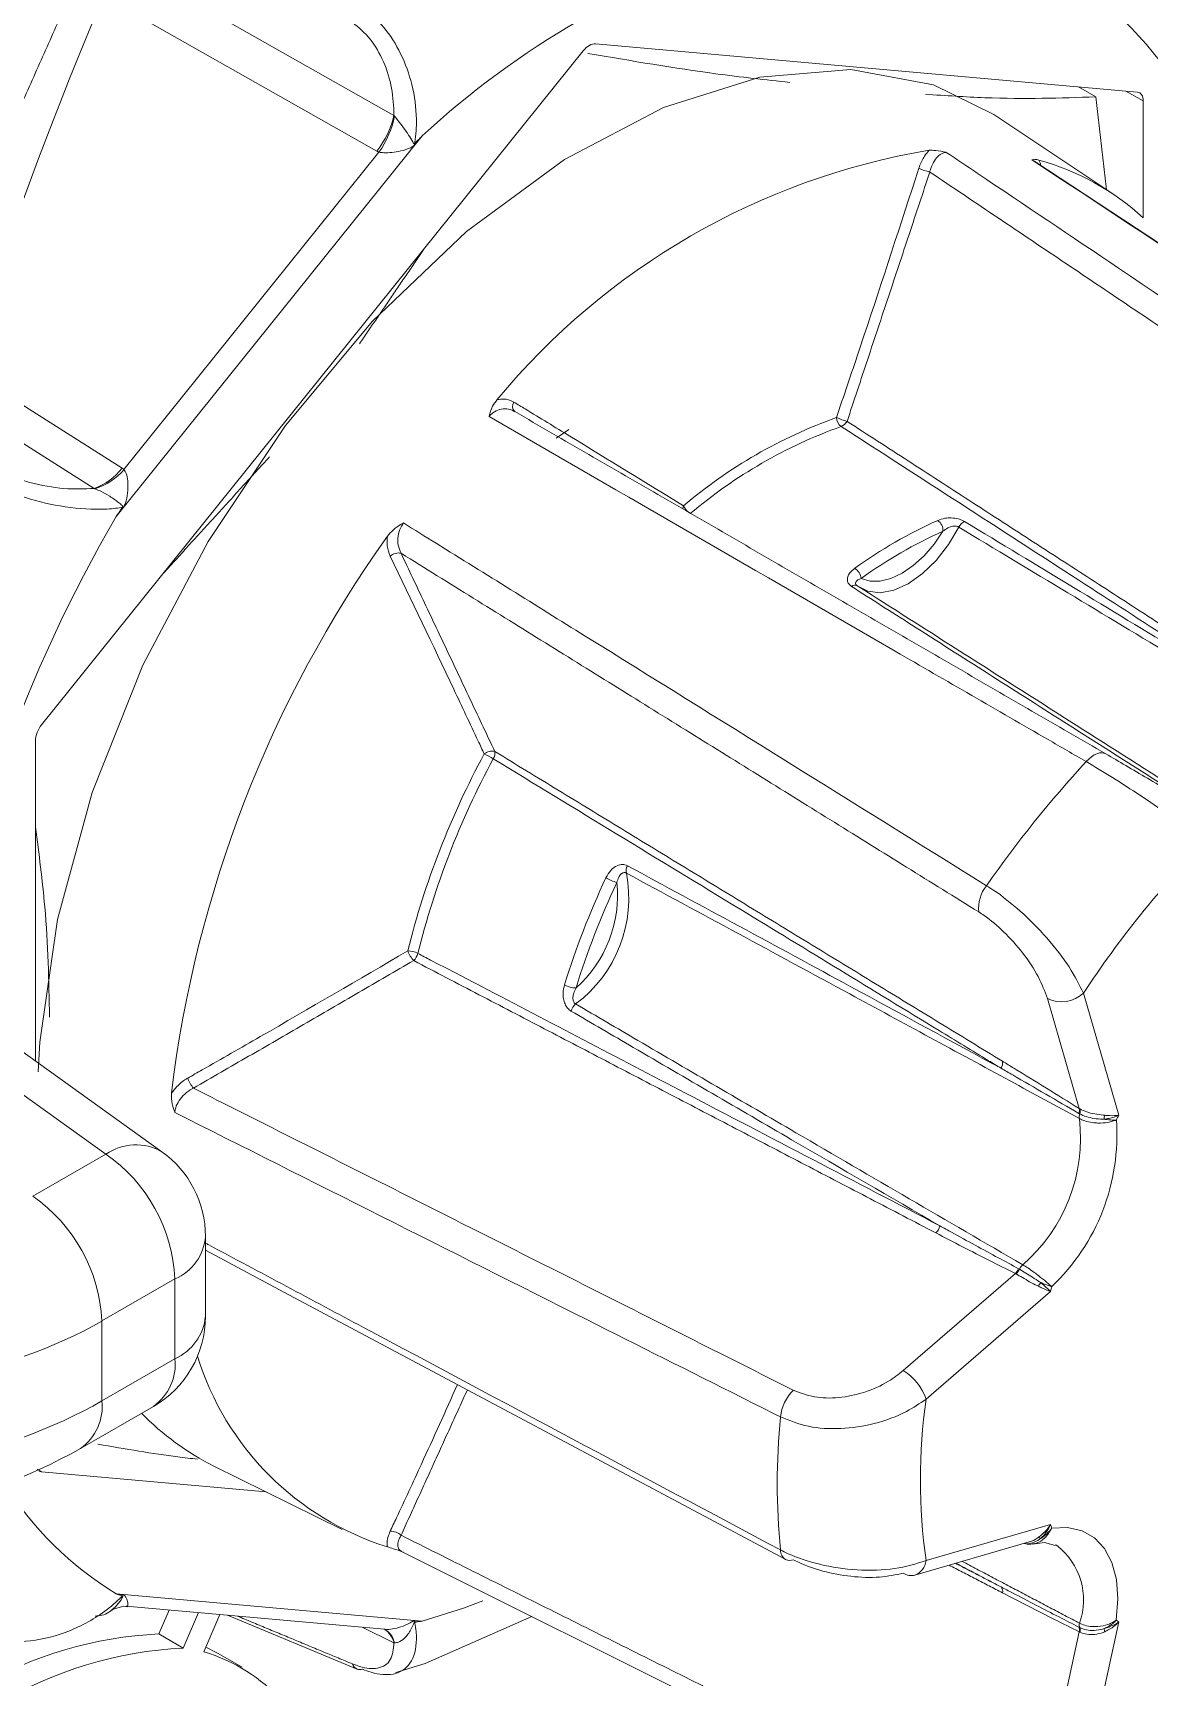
# Model space of a CAD drawing. Extents: x 2 to 136, y 1 to 99.
# Drawn here: x 106.518 to 107.161, y 7.769 to 8.716 of the extents above; entities that cross this region are included whole.
import ezdxf

# ---------------------------------------------------------------- set-up
doc = ezdxf.new("R2010")
doc.units = 0
doc.header["$MEASUREMENT"] = 0
doc.linetypes.add('SLD-Solid', pattern=[0])
doc.layers.add('OBJECT', color=7, linetype='CONTINUOUS')

msp = doc.modelspace()

# ---------------------------------------------------------------- linework, layer by layer
at = {"layer": 'OBJECT', "linetype": 'SLD-Solid', "lineweight": 15}
for p, q in [((106.5682, 8.75807), (106.72587, 8.66887)), ((106.716, 8.64832), (106.55922, 8.73702)), ((107.15436, 8.68229), (106.84207, 8.71021)), ((106.835, 8.70613), (106.52271, 8.31765)), ((107.13048, 8.67959), (107.12057, 8.68531)), ((107.1579, 8.67726), (107.14791, 8.68287)), ((107.1579, 8.60993), (107.1579, 8.67726)), ((107.14034, 8.6236), (107.0717, 8.66934)), ((106.74211, 8.65708), (106.56573, 8.43766)), ((106.57019, 8.46483), (106.71719, 8.64769)), ((106.4781, 8.52319), (106.56909, 8.46557)), ((106.55302, 8.45385), (106.47185, 8.50525)), ((106.82663, 8.48788), (106.81933, 8.48294)), ((106.51918, 8.30854), (106.51918, 8.12377)), ((107.121, 8.09646), (107.10263, 8.15983)), ((107.12344, 8.16297), (107.14382, 8.09263)), ((106.45651, 8.1441), (106.55974, 8.07022)), ((106.59207, 8.0716), (106.48836, 8.14582)), ((106.55974, 8.07022), (106.51765, 8.04592)), ((106.61715, 7.97677), (106.61715, 8.02281)), ((107.01946, 7.94545), (107.08412, 8.00139)), ((106.55749, 7.97402), (106.59957, 7.99832)), ((106.59957, 7.99832), (106.59957, 7.95228)), ((107.1044, 7.99102), (107.03263, 7.92892)), ((106.55749, 7.97402), (106.55749, 7.92799)), ((106.59957, 7.95228), (106.55749, 7.92799)), ((106.54506, 7.90051), (106.58715, 7.92481)), ((106.52008, 7.88866), (106.52271, 7.8871)), ((106.52271, 7.8871), (106.65217, 7.87552)), ((106.62205, 7.89043), (106.69598, 7.85385)), ((107.03263, 7.83589), (107.1044, 7.85666)), ((106.73025, 7.8412), (107.06656, 7.6734)), ((107.02619, 7.8276), (107.09208, 7.84667)), ((107.10784, 7.84473), (107.10713, 7.84509)), ((106.56573, 7.81676), (106.74211, 7.80099)), ((106.57151, 7.80965), (106.7204, 7.79634)), ((106.59026, 7.79364), (106.59617, 7.80744)), ((106.6044, 7.78547), (106.61316, 7.80593)), ((106.61621, 7.78332), (106.62543, 7.80483)), ((106.62988, 7.80443), (106.70456, 7.77337)), ((107.14382, 7.80056), (107.12344, 7.70669)), ((106.6044, 7.78547), (106.59026, 7.79364)), ((106.72587, 7.78849), (106.70746, 7.79749)), ((106.72036, 7.79631), (106.72105, 7.79593)), ((107.10263, 7.7103), (107.121, 7.79488)), ((106.62411, 7.78262), (106.6174, 7.7861)), ((106.63826, 7.77446), (106.62411, 7.78262))]:
    msp.add_line(p, q, dxfattribs=at)
at = {"layer": 'OBJECT', "linetype": 'SLD-Solid', "lineweight": 15, "flags": 128}
for points in [[(107.0717, 8.66934), (107.03693, 8.6865), (106.98932, 8.69531), (106.93686, 8.69092), (106.88125, 8.67347), (106.82426, 8.64353), (106.76773, 8.60205), (106.71348, 8.55037), (106.66324, 8.49016), (106.61864, 8.42334), (106.58111, 8.35206), (106.55185, 8.27862), (106.53181, 8.20538), (106.52162, 8.13468), (106.52066, 8.11765)], [(107.4215, 8.42783), (107.32787, 8.48947), (107.09545, 8.64236)], [(107.05152, 8.43157), (107.0455, 8.42148), (107.03839, 8.4124), (107.03052, 8.40477), (107.02226, 8.39896), (107.014, 8.39523), (107.00613, 8.39377), (106.99902, 8.39464), (106.99301, 8.3978)], [(106.99531, 8.40205), (107.00044, 8.40049), (107.00621, 8.40047), (107.01242, 8.40199), (107.01885, 8.40501), (107.02528, 8.40942), (107.03148, 8.41506), (107.03725, 8.42174), (107.04238, 8.42922)], [(107.125, 8.29643), (107.12648, 8.29794), (107.12802, 8.29923), (107.12956, 8.30025), (107.13109, 8.30099), (107.13256, 8.30143), (107.13394, 8.30157), (107.1352, 8.30139), (107.13632, 8.3009)], [(106.61715, 8.01481), (106.66523, 7.98918), (106.95173, 7.83661)], [(107.10509, 7.85464), (107.11428, 7.85505), (107.12259, 7.85317), (107.12975, 7.84907), (107.13556, 7.84285), (107.13983, 7.83473), (107.14243, 7.82494), (107.14328, 7.81379), (107.14235, 7.80162)], [(107.08913, 7.84582), (107.09197, 7.84524), (107.09518, 7.84577)], [(107.09415, 7.84537), (107.10103, 7.84629), (107.1071, 7.84457)], [(106.56322, 7.80756), (106.56526, 7.80918), (106.5685, 7.81329), (106.56903, 7.81422), (106.56932, 7.81482), (106.56946, 7.81519), (106.5695, 7.81531), (106.5695, 7.81543), (106.56949, 7.81548), (106.56946, 7.81551), (106.56941, 7.81552), (106.56931, 7.81549), (106.56928, 7.81548), (106.56928, 7.81548)], [(106.56338, 7.80736), (106.56394, 7.80786), (106.57001, 7.80969), (106.57245, 7.80934)], [(106.74211, 7.80099), (106.76588, 7.80849), (106.77713, 7.81268)], [(106.72702, 7.77139), (106.74382, 7.77655), (106.80538, 7.80371)]]:
    msp.add_lwpolyline(points, dxfattribs=at)
at = {"layer": 'OBJECT', "linetype": 'SLD-Solid', "lineweight": 15}
for centre, radius, start, end in [((108.80279, 7.7837), 2.43864, 152.4627, 161.26891), ((106.95455, 8.59115), 0.27753, 7.20324, 53.33477), ((107.0856, 8.28476), 0.50656, 107.30059, 132.69403), ((106.97894, 8.55499), 0.23789, 6.39418, 56.18084), ((106.67353, 8.68136), 0.05381, 322.1151, 346.57849), ((106.6717, 8.67966), 0.0556, 324.90295, 348.38681), ((106.76229, 8.66468), 0.02722, 206.07132, 207.2282), ((107.10238, 8.24354), 0.41093, 99.52032, 140.47431), ((107.05735, 8.49891), 0.14979, 47.8344, 74.35351), ((107.04225, 8.66828), 0.03286, 245.25976, 256.90193), ((106.79836, 8.50119), 0.00415, 143.67682, 227.22579), ((107.07628, 8.22793), 0.28334, 109.65718, 130.33744), ((106.98754, 8.49494), 0.00658, 181.57464, 234.47239), ((106.99641, 8.52827), 0.0369, 245.26135, 255.41063), ((106.98125, 8.49583), 0.00671, 291.56289, 330.86811), ((107.07786, 8.22604), 0.27986, 109.65695, 130.33768), ((106.54109, 8.48708), 0.0353, 289.73708, 322.47037), ((106.54224, 8.48862), 0.03671, 287.87165, 319.5987), ((107.29112, 8.01441), 0.83984, 149.73735, 170.95623), ((106.59968, 8.47259), 0.0424, 224.18925, 224.8695), ((106.89885, 8.44104), 0.00662, 154.36653, 170.59612), ((106.90239, 8.448), 0.01035, 203.28365, 228.92701), ((107.15342, 8.18265), 0.27736, 114.27725, 125.71737), ((107.03534, 8.42969), 0.00705, 356.18828, 55.13412), ((107.058, 8.4284), 0.00722, 116.57011, 153.90348), ((107.28935, 8.0216), 0.69682, 144.4959, 173.09276), ((107.15452, 8.18062), 0.27273, 114.27873, 125.7159), ((106.72843, 8.40948), 0.00721, 77.96411, 131.22892), ((106.98682, 8.4006), 0.00862, 9.69066, 57.12391), ((106.99169, 8.3954), 0.00274, 61.3498, 135.2941), ((106.78237, 8.29543), 0.00703, 76.51848, 129.69663), ((106.77791, 8.30136), 0.00617, 327.59994, 8.53987), ((107.20415, 8.07015), 0.4847, 151.57841, 166.01034), ((107.20417, 8.07018), 0.47876, 151.57842, 166.01025), ((106.73342, 8.21116), 0.1001, 60.23402, 63.63398), ((107.62309, 7.83718), 0.6775, 137.32254, 145.08833), ((107.60786, 7.845), 0.57946, 135.69133, 146.71945), ((106.86561, 8.23357), 0.00592, 150.92774, 193.7919), ((107.27838, 8.02702), 0.47552, 154.80357, 162.78488), ((106.7855, 8.21764), 0.07576, 306.53585, 11.05261), ((106.7833, 8.21936), 0.07142, 311.69799, 5.89064), ((107.2773, 8.0277), 0.46743, 154.80332, 162.78531), ((106.86464, 8.25839), 0.03332, 240.25005, 252.01925), ((107.08333, 8.21202), 0.0204, 140.81615, 186.36593), ((106.74836, 8.19229), 0.01535, 198.86504, 223.55818), ((106.73393, 8.17513), 0.0122, 62.24728, 90.46805), ((106.73137, 8.18781), 0.00846, 313.92023, 347.12896), ((106.8308, 8.17972), 0.01369, 240.97639, 270.05951), ((107.1107, 8.17686), 0.01885, 244.65707, 312.50452), ((106.83619, 8.15019), 0.00862, 130.33696, 163.33898), ((107.07069, 8.12285), 0.00608, 328.61528, 8.70481), ((106.62215, 8.11892), 0.01599, 197.88367, 222.15978), ((107.11596, 8.0956), 0.00511, 338.06008, 9.69627), ((107.12639, 8.09164), 0.00543, 161.25524, 190.28524), ((107.11622, 8.0951), 0.0053, 341.19414, 12.262), ((107.02558, 8.07925), 0.09614, 310.76761, 6.82101), ((107.02272, 8.08105), 0.11996, 313.36553, 4.22305), ((107.14618, 8.0896), 0.01094, 164.29745, 176.21321), ((107.54226, 7.87809), 0.45253, 151.69845, 152.09359), ((106.57703, 8.04464), 0.03087, 60.84923, 124.06103), ((106.50672, 7.99385), 0.09296, 2.75233, 55.22639), ((106.55715, 8.02281), 0.06, 0, 54.40955), ((106.46463, 7.96956), 0.09296, 2.75233, 55.22639), ((107.03241, 8.03088), 0.00847, 313.96071, 346.14276), ((106.58829, 8.02497), 0.02894, 292.95348, 355.72578), ((107.07821, 8.00735), 0.00839, 314.76982, 337.63909), ((107.07873, 8.00753), 0.0086, 312.40736, 334.72985), ((107.09435, 8.00018), 0.00867, 133.74409, 154.86645), ((107.10761, 7.98926), 0.01124, 142.0579, 154.9611), ((107.47052, 7.90262), 0.37664, 165.98446, 166.42658), ((106.55715, 7.97677), 0.06, 299.99731, 0), ((106.58753, 7.97947), 0.02974, 293.88632, 354.79294), ((106.56997, 7.94913), 0.02977, 305.23589, 6.07709), ((106.77189, 8.003), 0.16678, 197.17752, 252.62765), ((107.00383, 7.91948), 0.03031, 18.15501, 58.95972), ((106.97373, 7.9162), 0.02514, 134.46575, 174.27155), ((106.52788, 7.92483), 0.02978, 305.27448, 6.07353), ((107.36784, 7.88241), 0.33842, 172.09973, 187.90027), ((106.69029, 8.02763), 0.15324, 224.15608, 243.55746), ((107.34222, 7.88038), 0.39537, 174.43692, 185.56308), ((106.37853, 8.19849), 0.34135, 264.0749, 299.19902), ((106.66685, 7.9837), 0.19518, 211.80327, 238.79542), ((107.24655, 7.90424), 0.14991, 198.50571, 199.32283), ((106.7242, 7.84453), 0.00828, 46.12623, 93.58447), ((107.09681, 7.84636), 0.00304, 50.5402, 78.4089), ((106.95501, 7.8419), 0.00631, 178.65233, 238.23023), ((107.08408, 7.81336), 0.03936, 339.93052, 52.85494), ((106.95401, 7.84154), 0.00551, 245.13001, 292.46794), ((107.02401, 7.8358), 0.00848, 237.49631, 284.89519), ((107.02279, 7.83689), 0.00989, 290.13699, 354.17777), ((107.07332, 7.81833), 0.00351, 343.41008, 43.50355), ((106.60232, 7.80066), 0.03621, 154.50228, 155.83243), ((106.77127, 7.79017), 0.03496, 161.63164, 162.96009), ((107.1252, 7.79892), 0.00426, 167.36038, 201.77341), ((107.19456, 7.87277), 0.08825, 233.73625, 234.91121), ((106.60089, 7.56478), 0.2291, 92.66086, 147.29941), ((106.71353, 7.78562), 0.01267, 13.07363, 57.87596), ((106.71674, 7.78835), 0.00876, 44.88483, 64.36687), ((106.71343, 7.78559), 0.01306, 12.84198, 43.20431), ((107.11666, 7.79579), 0.00444, 348.08339, 24.28466), ((107.11717, 7.79576), 0.00437, 345.70736, 21.26013), ((107.1523, 7.79944), 0.01724, 189.04103, 195.14013), ((106.61574, 7.55389), 0.23186, 92.8051, 148.59931), ((106.58919, 7.69034), 0.09682, 10.37821, 73.79325), ((106.70654, 7.77774), 0.0048, 196.98809, 245.60246), ((106.70622, 7.7776), 0.00454, 248.52786, 289.21029)]:
    msp.add_arc(centre, radius, start, end, dxfattribs=at)
for centre, major_axis, ratio, start_param, end_param in [((106.83854, 8.7011), (0.005, 0.00866), 0.577382, 0.261689, 1.308843), ((107.15082, 8.67318), (0.005, 0.00866), 0.577356, 5.497753, 6.544907), ((106.52625, 8.31262), (0.005, 0.00866), 0.577407, 1.308963, 2.356117), ((106.38071, 8.08556), (0.24992, -0.01056), 0.603442, 4.601982, 5.523269), ((106.38071, 8.02055), (0.24994, 0.00962), 0.549881, 4.537998, 5.476626), ((106.52625, 7.89621), (0.005, 0.00866), 0.577356, 3.13471, 3.403314)]:
    msp.add_ellipse(centre, major_axis=major_axis, ratio=ratio, start_param=start_param, end_param=end_param, dxfattribs=at)
for points in [[(106.50699, 8.66605), (106.61654, 8.91247)], [(107.13669, 8.62604), (107.13048, 8.67959)], [(106.72587, 8.66887), (106.72616, 8.66847)], [(106.71719, 8.64769), (106.716, 8.64832)], [(107.03481, 8.63627), (106.98712, 8.49256)], [(107.35019, 8.42437), (107.03481, 8.63627)], [(106.74329, 8.59205), (106.70598, 8.53725)], [(106.79554, 8.49815), (107.13632, 8.3009)], [(106.98712, 8.49256), (107.26811, 8.31068)], [(106.56909, 8.46557), (106.57019, 8.46483)], [(106.65405, 8.47207), (106.59295, 8.40503)], [(106.5535, 8.45368), (106.55302, 8.45385)], [(106.72994, 8.41653), (106.78401, 8.30227)], [(107.06305, 8.20976), (106.72994, 8.41653)], [(106.78401, 8.30227), (107.07669, 8.12377)], [(106.73723, 8.18171), (106.6103, 8.10819)], [(107.03829, 8.02478), (106.73723, 8.18171)], [(106.6103, 8.10819), (106.95611, 7.93414)], [(107.12124, 8.09339), (107.12071, 8.09369)], [(107.121, 8.09646), (107.1214, 8.09622)], [(107.08453, 8.00118), (107.08412, 8.00139)], [(107.08597, 8.00416), (107.08651, 8.00386)], [(106.76818, 7.93436), (106.72994, 7.8505)], [(106.72994, 7.8505), (107.06305, 7.6843)], [(107.07669, 7.81733), (107.04588, 7.8333)], [(107.04959, 7.83437), (107.07587, 7.82075)], [(107.07587, 7.82075), (107.04981, 7.83444)], [(107.05343, 7.83548), (107.12104, 7.79986)], [(106.63565, 7.80391), (106.70195, 7.77634)], [(107.12071, 7.79762), (107.12124, 7.79734)], [(107.1214, 7.79468), (107.121, 7.79488)], [(106.72616, 7.78849), (106.72587, 7.78849)]]:
    msp.add_open_spline(points, degree=1, dxfattribs=at)
for points, knots in [([(106.70771, 8.73107), (106.712, 8.72752), (106.72055, 8.72044), (106.73036, 8.70452), (106.737, 8.68617), (106.73927, 8.66848), (106.73857, 8.65742), (106.73787, 8.65294), (106.73784, 8.65272)], [0, 0, 0, 0, 0.200873, 0.400023, 0.605989, 0.832569, 0.991709, 1, 1, 1, 1]), ([(106.72587, 8.66887), (106.72565, 8.67411), (106.7252, 8.68457), (106.72032, 8.6999), (106.7126, 8.71355), (106.7055, 8.71952), (106.70195, 8.72251)], [0, 0, 0, 0, 0.255732, 0.511066, 0.755323, 1, 1, 1, 1]), ([(106.95411, 8.68793), (106.94008, 8.68944), (106.90395, 8.69334), (106.86283, 8.70034), (106.83767, 8.70462)], [0, 0, 0, 0, 0.388211, 1, 1, 1, 1]), ([(107.13048, 8.67959), (107.11015, 8.67889), (107.08026, 8.67785), (107.0439, 8.6803), (107.03226, 8.68109)], [0, 0, 0, 0, 0.679867, 1, 1, 1, 1]), ([(106.72616, 8.66847), (106.72687, 8.66759), (106.72861, 8.66541), (106.73148, 8.66165), (106.73438, 8.65747), (106.73631, 8.65448), (106.73711, 8.65274), (106.7375, 8.65245), (106.73757, 8.65244), (106.73763, 8.65246), (106.73768, 8.65249), (106.73774, 8.65255), (106.73779, 8.65263), (106.73783, 8.6527), (106.73784, 8.65272)], [0, 0, 0, 0, 0.153507, 0.380158, 0.626289, 0.875661, 0.967793, 0.976809, 0.980956, 0.984134, 0.9874, 0.990543, 0.996551, 1, 1, 1, 1]), ([(106.73784, 8.65272), (106.73895, 8.65385), (106.74037, 8.65531), (106.7418, 8.65676), (106.74211, 8.65708)], [0, 0, 0, 0, 0.77929, 1, 1, 1, 1]), ([(106.74211, 8.65708), (106.74186, 8.65678), (106.74052, 8.65516), (106.73918, 8.65354), (106.73808, 8.65223)], [0, 0, 0, 0, 0.186035, 1, 1, 1, 1]), ([(106.73808, 8.65223), (106.73798, 8.65211), (106.73779, 8.65188), (106.73739, 8.65149), (106.73644, 8.65074), (106.73402, 8.64962), (106.73, 8.64836), (106.72491, 8.6475), (106.72044, 8.64721), (106.71809, 8.64756), (106.71719, 8.64769)], [0, 0, 0, 0, 0.020896, 0.03891, 0.075406, 0.191567, 0.449118, 0.682571, 0.87773, 1, 1, 1, 1]), ([(107.0285, 8.63843), (107.02862, 8.63878), (107.02945, 8.64127), (107.03128, 8.64512), (107.03349, 8.64772), (107.03442, 8.64881)], [0, 0, 0, 0, 0.086632, 0.616355, 1, 1, 1, 1]), ([(107.03442, 8.64881), (107.03563, 8.64881), (107.0385, 8.64882), (107.04216, 8.64809), (107.04427, 8.64762), (107.04431, 8.64761)], [0, 0, 0, 0, 0.417945, 0.987083, 1, 1, 1, 1]), ([(107.04431, 8.64761), (107.04364, 8.64751), (107.04193, 8.64724), (107.03926, 8.64534), (107.0367, 8.64183), (107.03537, 8.63849), (107.03488, 8.63655), (107.03481, 8.63627)], [0, 0, 0, 0, 0.164481, 0.417754, 0.679386, 0.954769, 1, 1, 1, 1]), ([(107.04431, 8.64761), (107.05028, 8.6436), (107.08337, 8.62136), (107.18949, 8.55005), (107.28961, 8.4827), (107.36261, 8.4336)], [0, 0, 0, 0, 0.056183, 0.311886, 1, 1, 1, 1]), ([(107.09368, 8.6432), (107.09369, 8.6432), (107.09408, 8.64345), (107.09491, 8.64378), (107.0969, 8.64334), (107.09774, 8.64315)], [0, 0, 0, 0, 0.012924, 0.582055, 1, 1, 1, 1]), ([(107.4201, 8.42846), (107.41315, 8.43304), (107.37837, 8.45593), (107.26957, 8.52752), (107.16771, 8.59451), (107.09368, 8.6432)], [0, 0, 0, 0, 0.063925, 0.319628, 1, 1, 1, 1]), ([(107.09537, 8.64224), (107.09503, 8.64254), (107.0945, 8.643), (107.0939, 8.64314), (107.09368, 8.6432)], [0, 0, 0, 0, 0.644478, 1, 1, 1, 1]), ([(107.09774, 8.64315), (107.09799, 8.64266), (107.09842, 8.64179), (107.09863, 8.64069), (107.09872, 8.64022)], [0, 0, 0, 0, 0.567752, 1, 1, 1, 1]), ([(106.98097, 8.49476), (106.98204, 8.4979), (106.98739, 8.51357), (107.00346, 8.56141), (107.01803, 8.60621), (107.0285, 8.63843)], [0, 0, 0, 0, 0.065602, 0.328015, 1, 1, 1, 1]), ([(106.78065, 8.4954), (106.78066, 8.49545), (106.78114, 8.49741), (106.78215, 8.50084), (106.78445, 8.50381), (106.78542, 8.50507)], [0, 0, 0, 0, 0.012917, 0.582055, 1, 1, 1, 1]), ([(106.78542, 8.50507), (106.78673, 8.50526), (106.78984, 8.50574), (106.79304, 8.50479), (106.79477, 8.50379), (106.79502, 8.50365)], [0, 0, 0, 0, 0.383645, 0.913368, 1, 1, 1, 1]), ([(106.79502, 8.50365), (106.79717, 8.50233), (106.80795, 8.49576), (106.84078, 8.47575), (106.87108, 8.45723), (106.89288, 8.44391)], [0, 0, 0, 0, 0.065603, 0.328016, 1, 1, 1, 1]), ([(106.79554, 8.49815), (106.79534, 8.49826), (106.7939, 8.4991), (106.79097, 8.49997), (106.78675, 8.49956), (106.78319, 8.49788), (106.78137, 8.4961), (106.78065, 8.4954)], [0, 0, 0, 0, 0.045231, 0.320614, 0.582246, 0.835519, 1, 1, 1, 1]), ([(107.125, 8.29643), (107.11766, 8.30067), (107.08097, 8.32187), (106.96617, 8.3882), (106.85874, 8.45028), (106.78065, 8.4954)], [0, 0, 0, 0, 0.063925, 0.319628, 1, 1, 1, 1]), ([(107.26482, 8.30775), (107.26254, 8.30923), (107.2511, 8.31663), (107.20307, 8.34773), (107.11167, 8.40689), (107.02939, 8.46007), (106.98372, 8.48959)], [0, 0, 0, 0, 0.024416, 0.122079, 0.512732, 1, 1, 1, 1]), ([(106.49542, 8.46559), (106.49695, 8.46477), (106.50305, 8.46152), (106.5167, 8.45665), (106.53581, 8.45316), (106.54734, 8.45362), (106.55302, 8.45385)], [0, 0, 0, 0, 0.092744, 0.368061, 0.68841, 1, 1, 1, 1]), ([(106.57019, 8.46483), (106.57063, 8.46411), (106.57176, 8.46226), (106.57252, 8.45792), (106.57255, 8.4525), (106.57177, 8.44779), (106.57085, 8.44475), (106.57024, 8.44355), (106.56992, 8.44305), (106.56973, 8.44281), (106.56964, 8.44268)], [0, 0, 0, 0, 0.122267, 0.317429, 0.550885, 0.808441, 0.924596, 0.961093, 0.979108, 1, 1, 1, 1]), ([(106.56928, 8.44304), (106.56912, 8.44301), (106.56601, 8.44246), (106.55623, 8.44144), (106.53736, 8.44249), (106.51416, 8.44776), (106.49804, 8.45399), (106.49076, 8.4579), (106.48892, 8.45889)], [0, 0, 0, 0, 0.008302, 0.153519, 0.438823, 0.69828, 0.92379, 1, 1, 1, 1]), ([(106.56928, 8.44304), (106.56932, 8.44307), (106.56937, 8.44311), (106.56944, 8.44319), (106.56948, 8.44326), (106.5695, 8.44334), (106.56951, 8.44345), (106.56941, 8.44374), (106.56869, 8.44451), (106.56652, 8.44632), (106.56246, 8.44917), (106.55757, 8.45197), (106.55461, 8.45322), (106.5535, 8.45368)], [0, 0, 0, 0, 0.006249, 0.010876, 0.014164, 0.01747, 0.021798, 0.032029, 0.07394, 0.240392, 0.569577, 0.8389, 1, 1, 1, 1]), ([(106.56573, 8.43766), (106.56599, 8.43806), (106.56717, 8.43985), (106.56836, 8.44164), (106.56928, 8.44304)], [0, 0, 0, 0, 0.220689, 1, 1, 1, 1]), ([(106.56964, 8.44268), (106.56858, 8.44132), (106.56728, 8.43964), (106.56597, 8.43797), (106.56573, 8.43766)], [0, 0, 0, 0, 0.81399, 1, 1, 1, 1]), ([(107.05477, 8.43486), (107.05453, 8.43499), (107.05347, 8.4356), (107.05094, 8.4365), (107.04718, 8.43701), (107.043, 8.43678), (107.04069, 8.43595), (107.03938, 8.43548)], [0, 0, 0, 0, 0.056805, 0.249166, 0.475343, 0.701406, 1, 1, 1, 1]), ([(107.05477, 8.43486), (107.09669, 8.40953), (107.16676, 8.36719), (107.23671, 8.32478), (107.26482, 8.30775)], [0, 0, 0, 0, 0.598184, 1, 1, 1, 1]), ([(106.72368, 8.41491), (106.72296, 8.41683), (106.72166, 8.42031), (106.72196, 8.42444), (106.72209, 8.42629)], [0, 0, 0, 0, 0.552194, 1, 1, 1, 1]), ([(106.72209, 8.42629), (106.72318, 8.42759), (106.72574, 8.43066), (106.72922, 8.43282), (106.73124, 8.43396), (106.73129, 8.43399)], [0, 0, 0, 0, 0.417945, 0.987076, 1, 1, 1, 1]), ([(106.73129, 8.43399), (106.73075, 8.43315), (106.72929, 8.43085), (106.72803, 8.42638), (106.72802, 8.42107), (106.72929, 8.41805), (106.72994, 8.41653)], [0, 0, 0, 0, 0.156485, 0.428049, 0.712636, 1, 1, 1, 1]), ([(106.73129, 8.43399), (106.73758, 8.43008), (106.77254, 8.40835), (106.88461, 8.33868), (106.99039, 8.27288), (107.06751, 8.22492)], [0, 0, 0, 0, 0.056183, 0.311886, 1, 1, 1, 1]), ([(107.04238, 8.42922), (107.04327, 8.42989), (107.04475, 8.43101), (107.04706, 8.43192), (107.04861, 8.43216), (107.04974, 8.43216), (107.05053, 8.43202), (107.05115, 8.43178), (107.05139, 8.43164), (107.05152, 8.43157)], [0, 0, 0, 0, 0.346725, 0.581109, 0.720187, 0.790682, 0.905626, 0.953255, 1, 1, 1, 1]), ([(107.30646, 8.27775), (107.29347, 8.28561), (107.25044, 8.31164), (107.16551, 8.36295), (107.09346, 8.40632), (107.05152, 8.43157)], [0, 0, 0, 0, 0.153014, 0.506934, 1, 1, 1, 1]), ([(106.77788, 8.30085), (106.77672, 8.30333), (106.77091, 8.31575), (106.75302, 8.35369), (106.73596, 8.3893), (106.72368, 8.41491)], [0, 0, 0, 0, 0.065601, 0.328015, 1, 1, 1, 1]), ([(106.9915, 8.40784), (106.99047, 8.40699), (106.98868, 8.40552), (106.98738, 8.40301), (106.98718, 8.40082), (106.9879, 8.39881), (106.98913, 8.39782), (106.98975, 8.39732)], [0, 0, 0, 0, 0.27333, 0.476863, 0.656492, 0.82843, 1, 1, 1, 1]), ([(107.19433, 8.26705), (107.16691, 8.28449), (107.11018, 8.32055), (107.042, 8.36399), (107.00125, 8.38998), (106.98975, 8.39732)], [0, 0, 0, 0, 0.401816, 0.831188, 1, 1, 1, 1]), ([(106.99301, 8.3978), (106.99274, 8.398), (106.99243, 8.39824), (106.99204, 8.39878), (106.99187, 8.39944), (106.99225, 8.40035), (106.99334, 8.40131), (106.99458, 8.40177), (106.99531, 8.40205)], [0, 0, 0, 0, 0.118658, 0.142617, 0.293291, 0.465523, 0.680634, 1, 1, 1, 1]), ([(106.99301, 8.3978), (107.0045, 8.39047), (107.04522, 8.36452), (107.12787, 8.31191), (107.19913, 8.26666), (107.2411, 8.24002)], [0, 0, 0, 0, 0.139146, 0.493066, 1, 1, 1, 1]), ([(107.07587, 8.11969), (107.07349, 8.12114), (107.06158, 8.1284), (107.01154, 8.15891), (106.91633, 8.21692), (106.83067, 8.26909), (106.78312, 8.29805)], [0, 0, 0, 0, 0.024416, 0.122079, 0.512732, 1, 1, 1, 1]), ([(107.19321, 8.24976), (107.19084, 8.25174), (107.18512, 8.25652), (107.17241, 8.26589), (107.15651, 8.27678), (107.13988, 8.28753), (107.12997, 8.29346), (107.125, 8.29643)], [0, 0, 0, 0, 0.156463, 0.377209, 0.586936, 0.792745, 1, 1, 1, 1]), ([(107.13632, 8.3009), (107.14009, 8.29871), (107.14762, 8.29432), (107.16054, 8.2867), (107.1731, 8.27921), (107.18338, 8.27301), (107.18822, 8.27003), (107.19023, 8.2688)], [0, 0, 0, 0, 0.20417, 0.408136, 0.617899, 0.840883, 1, 1, 1, 1]), ([(106.51918, 8.2586), (106.52119, 8.24322), (106.52608, 8.20573), (106.52684, 8.17015), (106.52729, 8.14918)], [0, 0, 0, 0, 0.41028, 1, 1, 1, 1]), ([(106.86043, 8.23645), (106.86019, 8.23657), (106.85911, 8.23709), (106.85676, 8.23735), (106.8536, 8.23623), (106.85041, 8.23358), (106.84894, 8.23095), (106.8481, 8.22946)], [0, 0, 0, 0, 0.056805, 0.249165, 0.47533, 0.701392, 1, 1, 1, 1]), ([(106.86043, 8.23645), (106.90341, 8.21321), (106.97525, 8.17436), (107.04703, 8.13536), (107.07587, 8.11969)], [0, 0, 0, 0, 0.598184, 1, 1, 1, 1]), ([(106.85435, 8.22669), (106.85466, 8.22777), (106.85517, 8.22957), (106.85642, 8.23137), (106.85743, 8.23213), (106.85827, 8.23245), (106.85892, 8.23249), (106.85949, 8.23234), (106.85974, 8.23222), (106.85986, 8.23216)], [0, 0, 0, 0, 0.34672, 0.581121, 0.7202, 0.790674, 0.905632, 0.953256, 1, 1, 1, 1]), ([(107.12104, 8.09067), (107.10773, 8.09791), (107.06361, 8.12188), (106.97657, 8.16911), (106.9028, 8.20896), (106.85986, 8.23216)], [0, 0, 0, 0, 0.153014, 0.506934, 1, 1, 1, 1]), ([(107.06751, 8.22492), (107.06891, 8.22403), (107.07521, 8.22003), (107.08746, 8.21034), (107.10284, 8.19476), (107.11608, 8.17773), (107.12099, 8.16787), (107.12344, 8.16297)], [0, 0, 0, 0, 0.062062, 0.280898, 0.514816, 0.75882, 1, 1, 1, 1]), ([(107.10263, 8.15983), (107.10111, 8.16396), (107.09807, 8.17222), (107.0889, 8.18605), (107.07784, 8.19848), (107.06881, 8.20605), (107.06409, 8.20909), (107.06305, 8.20976)], [0, 0, 0, 0, 0.244965, 0.490375, 0.723034, 0.938926, 1, 1, 1, 1]), ([(106.60694, 8.11402), (106.60973, 8.1156), (106.62367, 8.12355), (106.66615, 8.14782), (106.70552, 8.1708), (106.73383, 8.18733)], [0, 0, 0, 0, 0.065604, 0.328016, 1, 1, 1, 1]), ([(106.73961, 8.18592), (106.74206, 8.18464), (106.75431, 8.17825), (106.80574, 8.15139), (106.90361, 8.1003), (106.99172, 8.05435), (107.04063, 8.02885)], [0, 0, 0, 0, 0.024417, 0.12208, 0.512732, 1, 1, 1, 1]), ([(106.82416, 8.16775), (106.82381, 8.16626), (106.82319, 8.16367), (106.82344, 8.15983), (106.82435, 8.15676), (106.82585, 8.1542), (106.82723, 8.15317), (106.82792, 8.15266)], [0, 0, 0, 0, 0.273349, 0.476877, 0.656499, 0.828436, 1, 1, 1, 1]), ([(106.8306, 8.15676), (106.83032, 8.15697), (106.82997, 8.15723), (106.82945, 8.15798), (106.82905, 8.15906), (106.82899, 8.16091), (106.82949, 8.16335), (106.83032, 8.16503), (106.83081, 8.16603)], [0, 0, 0, 0, 0.11866, 0.142611, 0.293304, 0.465525, 0.680642, 1, 1, 1, 1]), ([(107.04063, 8.02885), (107.01213, 8.0454), (106.95317, 8.07965), (106.88228, 8.12094), (106.83989, 8.14568), (106.82792, 8.15266)], [0, 0, 0, 0, 0.401816, 0.831188, 1, 1, 1, 1]), ([(106.8306, 8.15676), (106.84255, 8.14977), (106.88488, 8.12499), (106.97077, 8.07483), (107.04478, 8.03179), (107.08836, 8.00644)], [0, 0, 0, 0, 0.139147, 0.493066, 1, 1, 1, 1]), ([(107.07669, 8.12377), (107.07891, 8.12242), (107.09365, 8.11342), (107.10844, 8.10425), (107.121, 8.09646)], [0, 0, 0, 0, 0.150182, 1, 1, 1, 1]), ([(106.59759, 8.10541), (106.5986, 8.10671), (106.60098, 8.10983), (106.60442, 8.11254), (106.60663, 8.11383), (106.60694, 8.11402)], [0, 0, 0, 0, 0.383648, 0.913378, 1, 1, 1, 1]), ([(107.12071, 8.09369), (107.108, 8.10108), (107.09305, 8.10978), (107.07812, 8.1184), (107.07587, 8.11969)], [0, 0, 0, 0, 0.849806, 1, 1, 1, 1]), ([(106.59946, 8.09421), (106.59944, 8.09426), (106.59871, 8.09645), (106.59757, 8.10031), (106.59759, 8.10389), (106.59759, 8.10541)], [0, 0, 0, 0, 0.01293, 0.582078, 1, 1, 1, 1]), ([(106.6103, 8.10819), (106.61005, 8.10807), (106.60826, 8.10717), (106.60516, 8.105), (106.60183, 8.10118), (106.59994, 8.09741), (106.59959, 8.09512), (106.59946, 8.09421)], [0, 0, 0, 0, 0.045232, 0.320619, 0.582242, 0.835521, 1, 1, 1, 1]), ([(106.94871, 7.91871), (106.94127, 7.92245), (106.90405, 7.94114), (106.78762, 7.99962), (106.67865, 8.0544), (106.59946, 8.09421)], [0, 0, 0, 0, 0.063925, 0.319628, 1, 1, 1, 1]), ([(107.13527, 8.09032), (107.13498, 8.09033), (107.13313, 8.09036), (107.12962, 8.09068), (107.12494, 8.09168), (107.12247, 8.09282), (107.12124, 8.09339)], [0, 0, 0, 0, 0.061214, 0.387744, 0.695896, 1, 1, 1, 1]), ([(107.1214, 8.09622), (107.12266, 8.09563), (107.12519, 8.09445), (107.12999, 8.09327), (107.13352, 8.09278), (107.13536, 8.09259), (107.13565, 8.09256)], [0, 0, 0, 0, 0.302398, 0.609796, 0.937974, 1, 1, 1, 1]), ([(107.14235, 8.08988), (107.14232, 8.08986), (107.14227, 8.08984), (107.14219, 8.08981), (107.14207, 8.08976), (107.14179, 8.08965), (107.14118, 8.08942), (107.13977, 8.08898), (107.13673, 8.0883), (107.13265, 8.08801), (107.12807, 8.08837), (107.12426, 8.08917), (107.12204, 8.0902), (107.12104, 8.09067)], [0, 0, 0, 0, 0.007066, 0.008531, 0.013727, 0.028139, 0.057804, 0.119651, 0.255243, 0.503831, 0.641027, 0.8384, 1, 1, 1, 1]), ([(107.14382, 8.09263), (107.14378, 8.09261), (107.14212, 8.09185), (107.13935, 8.09091), (107.13624, 8.09046), (107.13527, 8.09032)], [0, 0, 0, 0, 0.01835, 0.694182, 1, 1, 1, 1]), ([(107.13527, 8.09032), (107.13611, 8.0902), (107.13791, 8.08994), (107.13993, 8.08982), (107.14124, 8.08982), (107.14182, 8.08985), (107.14209, 8.08986), (107.1422, 8.08987), (107.14227, 8.08987), (107.14232, 8.08988), (107.14235, 8.08988)], [0, 0, 0, 0, 0.315157, 0.674071, 0.841277, 0.922429, 0.962083, 0.977154, 0.981068, 1, 1, 1, 1]), ([(107.13565, 8.09256), (107.13659, 8.09249), (107.13958, 8.09226), (107.14222, 8.0924), (107.14378, 8.09263), (107.14382, 8.09263)], [0, 0, 0, 0, 0.306082, 0.981689, 1, 1, 1, 1]), ([(107.04063, 8.02885), (107.04288, 8.02761), (107.05413, 8.02143), (107.06923, 8.01318), (107.08213, 8.00623), (107.08597, 8.00416)], [0, 0, 0, 0, 0.149386, 0.74696, 1, 1, 1, 1]), ([(106.61715, 8.01894), (106.61779, 8.0186), (106.6482, 8.00238), (106.7587, 7.94341), (106.86859, 7.88479), (106.94871, 7.84205)], [0, 0, 0, 0, 0.005813, 0.275162, 1, 1, 1, 1]), ([(107.08412, 8.00139), (107.07915, 8.00388), (107.06376, 8.01158), (107.04857, 8.01945), (107.03829, 8.02478)], [0, 0, 0, 0, 0.32317, 1, 1, 1, 1]), ([(107.09742, 7.99402), (107.09716, 7.99414), (107.09555, 7.99492), (107.09247, 7.99658), (107.08818, 7.99906), (107.08574, 8.00047), (107.08453, 8.00118)], [0, 0, 0, 0, 0.062343, 0.390499, 0.697888, 1, 1, 1, 1]), ([(107.08651, 8.00386), (107.08768, 8.00316), (107.09004, 8.00174), (107.0941, 7.99914), (107.097, 7.99726), (107.0985, 7.99632), (107.09874, 7.99618)], [0, 0, 0, 0, 0.303818, 0.611952, 0.938446, 1, 1, 1, 1]), ([(107.08836, 8.00644), (107.08931, 8.00585), (107.09143, 8.00456), (107.09467, 8.00228), (107.09832, 7.99953), (107.10135, 7.9971), (107.10343, 7.99532), (107.10435, 7.99451), (107.10474, 7.99416), (107.10492, 7.994), (107.10499, 7.99393), (107.10504, 7.99389), (107.10507, 7.99386), (107.10509, 7.99384)], [0, 0, 0, 0, 0.161599, 0.358971, 0.496181, 0.744766, 0.880359, 0.942196, 0.971861, 0.986271, 0.991479, 0.992931, 1, 1, 1, 1]), ([(107.1044, 7.99102), (107.10436, 7.99103), (107.10307, 7.99151), (107.10085, 7.99243), (107.09823, 7.99364), (107.09742, 7.99402)], [0, 0, 0, 0, 0.018301, 0.693918, 1, 1, 1, 1]), ([(107.10509, 7.99384), (107.10506, 7.99385), (107.10502, 7.99386), (107.10496, 7.99388), (107.10486, 7.9939), (107.10462, 7.99397), (107.10411, 7.99413), (107.10294, 7.99451), (107.10114, 7.99517), (107.0995, 7.99586), (107.09874, 7.99618)], [0, 0, 0, 0, 0.018897, 0.022863, 0.037913, 0.077567, 0.15873, 0.325918, 0.684824, 1, 1, 1, 1]), ([(107.09874, 7.99618), (107.09943, 7.99559), (107.10164, 7.99373), (107.1034, 7.99205), (107.10437, 7.99104), (107.1044, 7.99102)], [0, 0, 0, 0, 0.305803, 0.981651, 1, 1, 1, 1]), ([(106.95611, 7.93414), (106.96003, 7.93263), (106.96787, 7.9296), (106.98239, 7.92938), (106.99725, 7.93246), (107.01011, 7.93818), (107.01671, 7.94331), (107.01946, 7.94545)], [0, 0, 0, 0, 0.204169, 0.408137, 0.617899, 0.840883, 1, 1, 1, 1]), ([(106.72368, 7.85279), (106.72488, 7.85537), (106.73089, 7.86824), (106.74396, 7.8963), (106.75557, 7.92205), (106.76248, 7.93739)], [0, 0, 0, 0, 0.091823, 0.459122, 1, 1, 1, 1]), ([(107.03263, 7.92892), (107.02902, 7.92649), (107.0203, 7.92063), (107.00325, 7.91436), (106.98356, 7.91141), (106.96431, 7.91247), (106.95392, 7.91662), (106.94871, 7.91871)], [0, 0, 0, 0, 0.156462, 0.377208, 0.586935, 0.792745, 1, 1, 1, 1]), ([(106.55519, 7.90301), (106.57103, 7.90026), (106.59116, 7.89676), (106.60886, 7.89478), (106.61263, 7.89436)], [0, 0, 0, 0, 0.786979, 1, 1, 1, 1]), ([(107.09742, 7.84934), (107.09823, 7.84996), (107.10085, 7.85195), (107.10308, 7.85464), (107.10436, 7.85661), (107.1044, 7.85666)], [0, 0, 0, 0, 0.30607, 0.981663, 1, 1, 1, 1]), ([(107.1044, 7.85666), (107.10437, 7.8566), (107.1034, 7.85448), (107.10164, 7.85157), (107.09943, 7.84939), (107.09874, 7.84871)], [0, 0, 0, 0, 0.018349, 0.694197, 1, 1, 1, 1]), ([(106.72209, 7.84383), (106.72202, 7.84424), (106.72172, 7.84596), (106.72211, 7.84901), (106.72325, 7.85176), (106.72368, 7.85279)], [0, 0, 0, 0, 0.165865, 0.685373, 1, 1, 1, 1]), ([(106.72994, 7.8505), (106.72954, 7.84976), (106.7285, 7.84779), (106.72791, 7.84493), (106.7284, 7.84242), (106.72972, 7.84163), (106.7303, 7.84129)], [0, 0, 0, 0, 0.183748, 0.485129, 0.77313, 1, 1, 1, 1]), ([(107.09874, 7.84871), (107.0985, 7.84854), (107.097, 7.84745), (107.09412, 7.84614), (107.09112, 7.84546), (107.08972, 7.84588), (107.08953, 7.84593)], [0, 0, 0, 0, 0.082307, 0.521248, 0.935493, 1, 1, 1, 1]), ([(107.09207, 7.84671), (107.09216, 7.84673), (107.09372, 7.84693), (107.09555, 7.84807), (107.09716, 7.84916), (107.09742, 7.84934)], [0, 0, 0, 0, 0.051616, 0.8493, 1, 1, 1, 1]), ([(107.10509, 7.85464), (107.10507, 7.85459), (107.10504, 7.85453), (107.10499, 7.85443), (107.10492, 7.85428), (107.10474, 7.85394), (107.10435, 7.85322), (107.10343, 7.85172), (107.10135, 7.84906), (107.09838, 7.84667), (107.09599, 7.8459), (107.09518, 7.84564)], [0, 0, 0, 0, 0.011161, 0.013454, 0.021676, 0.044428, 0.091267, 0.1889, 0.402988, 0.795503, 1, 1, 1, 1]), ([(107.09874, 7.84871), (107.0995, 7.8492), (107.10114, 7.85026), (107.10294, 7.85198), (107.10411, 7.85332), (107.10462, 7.85399), (107.10486, 7.85431), (107.10496, 7.85445), (107.10502, 7.85454), (107.10506, 7.85459), (107.10509, 7.85464)], [0, 0, 0, 0, 0.315176, 0.674083, 0.84127, 0.922433, 0.962087, 0.977137, 0.981063, 1, 1, 1, 1]), ([(106.73129, 7.84081), (106.73124, 7.84083), (106.72922, 7.84153), (106.72574, 7.84273), (106.72318, 7.8435), (106.72209, 7.84383)], [0, 0, 0, 0, 0.012913, 0.58205, 1, 1, 1, 1]), ([(106.94871, 7.84205), (106.95018, 7.84131), (106.95682, 7.83798), (106.97152, 7.83311), (106.99319, 7.82995), (107.01527, 7.8305), (107.02687, 7.8341), (107.03263, 7.83589)], [0, 0, 0, 0, 0.062062, 0.280898, 0.514816, 0.758819, 1, 1, 1, 1]), ([(107.01946, 7.82865), (107.01509, 7.82772), (107.00633, 7.82586), (106.98967, 7.82641), (106.97331, 7.82944), (106.96221, 7.83335), (106.95722, 7.83589), (106.95611, 7.83645)], [0, 0, 0, 0, 0.244965, 0.490376, 0.723034, 0.938926, 1, 1, 1, 1]), ([(107.07587, 7.82075), (107.0781, 7.81959), (107.08926, 7.81378), (107.1042, 7.80604), (107.11692, 7.79955), (107.12071, 7.79762)], [0, 0, 0, 0, 0.149386, 0.74696, 1, 1, 1, 1]), ([(106.48892, 7.79287), (106.49076, 7.79223), (106.49804, 7.78969), (106.51416, 7.78852), (106.53736, 7.79364), (106.55623, 7.80392), (106.56601, 7.81223), (106.56912, 7.81532), (106.56928, 7.81548)], [0, 0, 0, 0, 0.07621, 0.30172, 0.561176, 0.846482, 0.991697, 1, 1, 1, 1]), ([(106.56928, 7.81548), (106.56836, 7.81581), (106.56717, 7.81623), (106.56599, 7.81666), (106.56573, 7.81676)], [0, 0, 0, 0, 0.779282, 1, 1, 1, 1]), ([(106.56573, 7.81676), (106.56596, 7.81673), (106.56727, 7.81655), (106.56857, 7.81639), (106.56964, 7.81625)], [0, 0, 0, 0, 0.1791, 1, 1, 1, 1]), ([(106.56964, 7.81625), (106.56973, 7.81623), (106.5699, 7.8162), (106.57022, 7.81609), (106.57053, 7.81586), (106.57083, 7.81551), (106.57114, 7.81505), (106.57186, 7.81372), (106.57253, 7.81177), (106.57249, 7.81018), (106.57214, 7.80948), (106.57156, 7.80967), (106.57152, 7.80968)], [0, 0, 0, 0, 0.021888, 0.044592, 0.086058, 0.119178, 0.164424, 0.229138, 0.517745, 0.76904, 0.982797, 1, 1, 1, 1]), ([(107.121, 7.79488), (107.11622, 7.79725), (107.10143, 7.80458), (107.08668, 7.81218), (107.07669, 7.81733)], [0, 0, 0, 0, 0.32317, 1, 1, 1, 1]), ([(106.5535, 7.80393), (106.55484, 7.80402), (106.55763, 7.80421), (106.56095, 7.80564), (106.56265, 7.80708), (106.56322, 7.80756)], [0, 0, 0, 0, 0.383834, 0.79622, 1, 1, 1, 1]), ([(106.73784, 7.80041), (106.73787, 7.80023), (106.73851, 7.79681), (106.73938, 7.78754), (106.73642, 7.77585), (106.72663, 7.76952), (106.71589, 7.77021), (106.70936, 7.77268), (106.70771, 7.77331)], [0, 0, 0, 0, 0.008302, 0.153523, 0.438822, 0.698279, 0.92379, 1, 1, 1, 1]), ([(106.72041, 7.79636), (106.72052, 7.79634), (106.72206, 7.7961), (106.72538, 7.7965), (106.73015, 7.79768), (106.73359, 7.79926), (106.73565, 7.80034), (106.73636, 7.80071), (106.73695, 7.80098), (106.73741, 7.80114), (106.7378, 7.80119), (106.73799, 7.80119), (106.73808, 7.80119)], [0, 0, 0, 0, 0.017458, 0.231153, 0.482396, 0.770936, 0.835619, 0.880866, 0.913982, 0.955427, 0.978129, 1, 1, 1, 1]), ([(106.73784, 7.80041), (106.73782, 7.80043), (106.73778, 7.80046), (106.73772, 7.80047), (106.73766, 7.80046), (106.7376, 7.80042), (106.73751, 7.80032), (106.7373, 7.79995), (106.73673, 7.79849), (106.73524, 7.79513), (106.73234, 7.79123), (106.72888, 7.7888), (106.7269, 7.78858), (106.72616, 7.78849)], [0, 0, 0, 0, 0.006253, 0.010875, 0.014162, 0.017461, 0.021804, 0.03203, 0.07395, 0.240402, 0.569569, 0.838898, 1, 1, 1, 1]), ([(106.74211, 7.80099), (106.7418, 7.80094), (106.74037, 7.80074), (106.73895, 7.80056), (106.73784, 7.80041)], [0, 0, 0, 0, 0.220681, 1, 1, 1, 1]), ([(106.73808, 7.80119), (106.73919, 7.80113), (106.74053, 7.80106), (106.74187, 7.801), (106.74211, 7.80099)], [0, 0, 0, 0, 0.820947, 1, 1, 1, 1]), ([(107.12104, 7.79986), (107.12204, 7.79941), (107.12426, 7.79841), (107.12807, 7.79781), (107.13265, 7.79785), (107.13673, 7.7987), (107.13977, 7.80001), (107.14118, 7.80082), (107.14179, 7.80122), (107.14207, 7.80141), (107.14219, 7.8015), (107.14227, 7.80155), (107.14232, 7.80159), (107.14235, 7.80162)], [0, 0, 0, 0, 0.161599, 0.358972, 0.496169, 0.744757, 0.880349, 0.942196, 0.971861, 0.986269, 0.991469, 0.992934, 1, 1, 1, 1]), ([(107.14235, 7.80162), (107.14232, 7.80158), (107.14227, 7.80153), (107.1422, 7.80145), (107.14209, 7.80133), (107.14182, 7.80106), (107.14124, 7.80049), (107.13993, 7.79936), (107.13791, 7.79795), (107.13611, 7.79712), (107.13527, 7.79673)], [0, 0, 0, 0, 0.018932, 0.022873, 0.037917, 0.077598, 0.15875, 0.32593, 0.684843, 1, 1, 1, 1]), ([(107.13527, 7.79673), (107.13624, 7.79701), (107.13935, 7.79792), (107.14212, 7.79939), (107.14378, 7.80053), (107.14382, 7.80056)], [0, 0, 0, 0, 0.305813, 0.98165, 1, 1, 1, 1]), ([(107.14382, 7.80056), (107.14378, 7.80052), (107.14222, 7.79894), (107.13958, 7.79685), (107.13659, 7.79539), (107.13565, 7.79494)], [0, 0, 0, 0, 0.018331, 0.693918, 1, 1, 1, 1]), ([(107.12124, 7.79734), (107.12247, 7.79683), (107.12494, 7.79581), (107.12962, 7.79552), (107.13312, 7.79606), (107.13497, 7.79664), (107.13527, 7.79673)], [0, 0, 0, 0, 0.303817, 0.611959, 0.938454, 1, 1, 1, 1]), ([(107.13565, 7.79494), (107.13536, 7.79481), (107.13351, 7.79403), (107.12998, 7.79319), (107.12519, 7.79319), (107.12266, 7.79418), (107.1214, 7.79468)], [0, 0, 0, 0, 0.062336, 0.390501, 0.697883, 1, 1, 1, 1]), ([(106.70195, 7.77634), (106.70332, 7.77582), (106.70875, 7.77375), (106.71744, 7.77314), (106.7248, 7.77784), (106.72551, 7.78497), (106.72587, 7.78849)], [0, 0, 0, 0, 0.092745, 0.368062, 0.688406, 1, 1, 1, 1])]:
    msp.add_open_spline(points, degree=3, knots=knots, dxfattribs=at)

doc.saveas('drawing.dxf')
